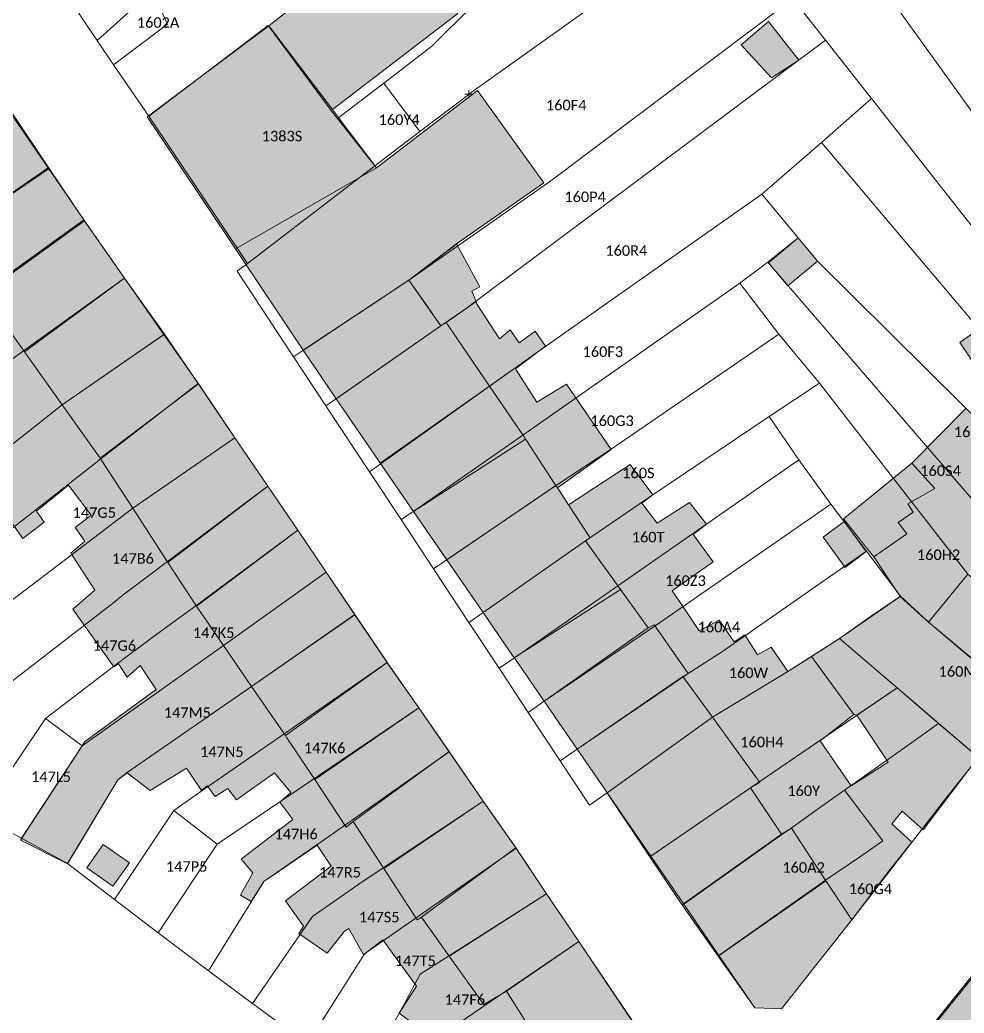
# Model space of a CAD drawing. Header units: metres. Extents: x 113120 to 240396, y 120329 to 242116.
# Drawn here: x 116475.3 to 116547.5, y 121585.9 to 121661.8 of the extents above; entities that cross this region are included whole.
import ezdxf

# ---------------------------------------------------------------- set-up
doc = ezdxf.new("R2010")
doc.units = ezdxf.units.M
doc.header["$LTSCALE"] = 3
doc.header["$PDMODE"] = 2
doc.header["$PDSIZE"] = 0.3
for name, color, linetype, lineweight in [('Bpn_CaPa', 78, 'Continuous', 0), ('Bpn_ReBu', 4, 'Continuous', 0), ('Bpt_CaNu', 7, 'Continuous', 0), ('Bpt_PrSt', 7, 'Continuous', 0), ('Hachure bâtiment', 11, 'Continuous', 0)]:
    doc.layers.add(name, color=color, linetype=linetype, lineweight=lineweight)
doc.styles.add('Legend', font='')
doc.styles.get('Legend').set_extended_font_data('Calibri')

msp = doc.modelspace()

# ---------------------------------------------------------------- hatches: boundary and pattern name
at = {"layer": 'Hachure bâtiment'}
h = msp.add_hatch(color=256, dxfattribs=at)
h.dxf.hatch_style = 1
h.paths.add_polyline_path([(116438.253, 121692.078), (116440.443, 121688.907), (116443.001, 121685.201), (116445.9, 121681.001), (116448.377, 121677.331), (116449.95, 121675.001), (116450.968, 121673.485), (116453.567, 121669.618), (116453.183, 121669.351), (116455.971, 121665.32), (116458.369, 121661.852), (116460.583, 121658.651), (116462.726, 121655.497), (116464.81, 121652.429), (116466.9, 121649.351), (116466.988, 121649.221), (116467.112, 121649.033), (116469.686, 121645.103), (116472.306, 121641.103), (116472.472, 121640.854), (116475.633, 121636.418), (116478.516, 121632.368), (116481.291, 121628.471), (116481.421, 121628.288), (116481.503, 121628.162), (116483.905, 121624.471), (116486.597, 121620.332), (116488.678, 121617.135), (116488.778, 121616.981), (116488.884, 121616.826), (116490.846, 121613.981), (116492.999, 121610.85), (116495.461, 121607.271), (116495.573, 121607.107), (116495.698, 121606.919), (116497.817, 121603.734), (116500.233, 121600.101), (116500.75, 121600.534), (116503.088, 121596.955), (116505.65, 121593.034), (116505.983, 121593.218), (116508.102, 121590.252), (116510.733, 121586.568), (116512.483, 121587.568), (116514.431, 121584.467), (116511.65, 121582.151), (116508.667, 121585.034), (116507.667, 121583.368), (116504.267, 121585.901), (116505.6, 121587.968), (116503.017, 121591.501), (116501.55, 121590.351), (116500.417, 121592.351), (116500.1, 121592.151), (116498.767, 121590.468), (116496.6, 121591.968), (116496.95, 121592.534), (116495.583, 121594.468), (116499.083, 121597.118), (116498, 121598.718), (116493.917, 121595.951), (116492.95, 121594.434), (116492.15, 121594.901), (116493.1, 121596.618), (116492.2, 121597.651), (116496.15, 121600.684), (116495.142, 121602.001), (116495.983, 121602.751), (116494.75, 121604.251), (116491.85, 121602.184), (116491.167, 121603.068), (116490.2, 121602.451), (116489.6, 121603.251), (116489.167, 121602.901), (116488.017, 121604.601), (116485.233, 121602.901), (116483.483, 121604.251), (116482.767, 121603.718), (116478.917, 121597.301), (116475.333, 121599.118), (116480.036, 121606.316), (116480.233, 121606.618), (116485.7, 121610.618), (116484.483, 121612.451), (116483.483, 121611.568), (116482.833, 121612.568), (116482.476, 121612.352), (116479.333, 121616.751), (116481.017, 121618.218), (116479.167, 121621.034), (116480.25, 121621.951), (116479.5, 121623.001), (116480.733, 121623.934), (116479, 121626.218), (116476.55, 121624.251), (116477.15, 121623.401), (116475.5, 121622.151), (116471.974, 121627.167), (116474.867, 121629.401), (116473.583, 121631.318), (116468.617, 121627.784), (116466.833, 121630.351), (116470.75, 121632.934), (116470.1, 121633.934), (116471.5, 121634.901), (116470.55, 121636.151), (116466.917, 121633.951), (116465.496, 121636.281), (116464.6, 121637.751), (116467.75, 121640.018), (116468.733, 121638.684), (116469.367, 121639.151), (116466.8, 121643.018), (116464.733, 121641.868), (116462.233, 121645.951), (116459, 121643.901), (116458.15, 121645.251), (116457.15, 121644.618), (116456, 121646.568), (116453.317, 121644.501), (116452.433, 121645.934), (116453.8, 121646.801), (116453.517, 121647.151), (116454.95, 121648.184), (116453.9, 121649.684), (116452.933, 121648.951), (116451.567, 121651.051), (116455, 121653.368), (116454.427, 121654.402), (116456.8, 121656.234), (116455.75, 121657.651), (116450.5, 121654.201), (116449.5, 121655.701), (116445.183, 121653.268), (116443.05, 121656.234), (116445.65, 121658.151), (116443.322, 121662.276), (116443.555, 121662.454), (116445.4, 121663.868), (116441.042, 121671.193), (116442.9, 121672.051), (116444.709, 121669.013), (116445.867, 121667.068), (116447.683, 121668.551), (116446.8, 121670.351), (116447.65, 121670.901), (116446.5, 121672.801), (116444.733, 121671.501), (116443.4, 121673.792), (116440.4, 121672.134), (116438.95, 121674.684), (116437.5, 121673.751), (116437.067, 121674.501), (116436.183, 121673.818), (116438.483, 121670.001), (116437.285, 121669.563), (116436.933, 121669.434), (116437.9, 121667.618), (116436.433, 121667.068), (116435.683, 121669.018), (116435.35, 121668.901), (116433.95, 121671.768), (116431.933, 121669.318), (116433.05, 121667.118), (116429.8, 121664.751), (116428.067, 121662.451), (116428.983, 121660.984), (116427.483, 121659.843), (116426.85, 121660.951), (116425.683, 121659.868), (116424.267, 121662.201), (116421.75, 121659.668), (116420.365, 121661.354), (116420.468, 121661.5), (116420.598, 121661.684), (116423.35, 121665.568), (116422.933, 121665.934), (116425.369, 121669.432), (116427.75, 121672.851), (116428.15, 121672.601), (116429.9, 121675.001), (116431.241, 121676.845), (116433.423, 121679.846), (116434.618, 121681.49), (116435.315, 121680.35), (116436.4, 121678.718), (116439.517, 121680.701), (116438.556, 121682.188), (116438.786, 121682.348), (116439.018, 121682.538), (116439.4, 121682.851), (116438.6, 121684.051), (116437.467, 121683.251), (116436.667, 121684.618), (116439.517, 121686.501), (116438.582, 121687.9), (116437.2, 121690.035), (116437.2, 121691.318), (116438.168, 121692.202)])
h = msp.add_hatch(color=256, dxfattribs=at)
h.dxf.hatch_style = 1
h.paths.add_polyline_path([(116508.767, 121662.268), (116499.167, 121654.918), (116494.299, 121661.309), (116503.817, 121668.801)], flags=17)
h = msp.add_hatch(color=256, dxfattribs=at)
h.dxf.hatch_style = 1
h.paths.add_polyline_path([(116502.539, 121650.461), (116491.759, 121644.278), (116485.014, 121654.363), (116494.299, 121661.309), (116499.167, 121654.918), (116500.705, 121652.885)], flags=17)
h = msp.add_hatch(color=256, dxfattribs=at)
h.dxf.hatch_style = 1
h.paths.add_polyline_path([(116534.817, 121658.701), (116532.733, 121657.351), (116530.417, 121659.868), (116532.5, 121661.651)])
h = msp.add_hatch(color=256, dxfattribs=at)
h.dxf.hatch_style = 1
h.paths.add_polyline_path([(116515.323, 121649.323), (116508.664, 121644.661), (116505.017, 121641.901), (116496.938, 121636.532), (116491.759, 121644.278), (116502.539, 121650.461), (116506.236, 121653.295), (116510.253, 121656.375)])
h = msp.add_hatch(color=256, dxfattribs=at)
h.dxf.hatch_style = 1
h.paths.add_polyline_path([(116477.531, 121650.432), (116469.686, 121645.103), (116467.112, 121649.033), (116466.988, 121649.221), (116474.701, 121654.652)], flags=17)
h = msp.add_hatch(color=256, dxfattribs=at)
h.dxf.hatch_style = 1
h.paths.add_polyline_path([(116480.091, 121646.614), (116480.217, 121646.427), (116472.472, 121640.854), (116472.306, 121641.103), (116469.686, 121645.103), (116477.531, 121650.432)], flags=17)
h = msp.add_hatch(color=256, dxfattribs=at)
h.dxf.hatch_style = 1
h.paths.add_polyline_path([(116565.55, 121646.201), (116568.167, 121643.201), (116566.139, 121639.413), (116564.9, 121640.401), (116561.35, 121636.201), (116561.017, 121636.501), (116558.168, 121632.933), (116555.798, 121629.965), (116555.686, 121629.824), (116555.538, 121629.654), (116553.008, 121626.741), (116549.817, 121623.068), (116550.4, 121622.668), (116547.727, 121619.423), (116544.717, 121615.768), (116542.575, 121617.734), (116540.855, 121620.288), (116540.55, 121620.751), (116543.067, 121622.518), (116542.417, 121623.368), (116543.567, 121624.168), (116543.15, 121624.801), (116545.217, 121625.968), (116543.45, 121627.901), (116547.55, 121632.051), (116548.017, 121631.601), (116549.167, 121632.968), (116548.117, 121634.251), (116548.75, 121634.718), (116547.117, 121637.118), (116548.517, 121638.118), (116547.95, 121638.818), (116549.567, 121640.018), (116553.967, 121635.051), (116555.267, 121636.451), (116552.12, 121640.84), (116552.1, 121640.868), (116555.767, 121644.201), (116557.367, 121641.851), (116562.45, 121645.668), (116561.7, 121646.718), (116564.067, 121648.751)])
h = msp.add_hatch(color=256, dxfattribs=at)
h.dxf.hatch_style = 1
h.paths.add_polyline_path([(116480.32, 121646.279), (116483.281, 121642.049), (116475.633, 121636.418), (116472.472, 121640.854), (116480.217, 121646.427)], flags=17)
h = msp.add_hatch(color=256, dxfattribs=at)
h.dxf.hatch_style = 1
h.paths.add_polyline_path([(116536.25, 121643.351), (116533.967, 121641.451), (116532.5, 121643.218), (116534.767, 121645.118)])
h = msp.add_hatch(color=256, dxfattribs=at)
h.dxf.hatch_style = 1
h.paths.add_polyline_path([(116506.761, 121639.393), (116506.247, 121640.131), (116505.017, 121641.901), (116508.417, 121644.474), (116508.664, 121644.661), (116510.435, 121641.37), (116509.827, 121641.043), (116510.15, 121640.256), (116507.867, 121638.668), (116507.774, 121638.608), (116507.45, 121638.401), (116506.848, 121639.267)], flags=17)
h = msp.add_hatch(color=256, dxfattribs=at)
h.dxf.hatch_style = 1
h.paths.add_polyline_path([(116486.293, 121637.746), (116478.516, 121632.368), (116475.633, 121636.418), (116483.281, 121642.049)], flags=17)
h = msp.add_hatch(color=256, dxfattribs=at)
h.dxf.hatch_style = 1
h.paths.add_polyline_path([(116506.848, 121639.267), (116507.45, 121638.401), (116499.455, 121632.822), (116496.938, 121636.532), (116505.017, 121641.901)], flags=17)
h = msp.add_hatch(color=256, dxfattribs=at)
h.dxf.hatch_style = 1
h.paths.add_polyline_path([(116510.232, 121640.042), (116511.95, 121637.418), (116512.767, 121638.101), (116513.45, 121637.101), (116514.667, 121638.001), (116515.45, 121636.851), (116513.167, 121635.118), (116514.8, 121632.568), (116517.05, 121633.951), (116520.467, 121628.951), (116516.373, 121626.022), (116516.254, 121626.204), (116516.13, 121626.392), (116514.05, 121629.564), (116513.927, 121629.752), (116513.818, 121629.911), (116511.178, 121633.797), (116507.867, 121638.668), (116510.15, 121640.256)])
h = msp.add_hatch(color=256, dxfattribs=at)
h.dxf.hatch_style = 1
h.paths.add_polyline_path([(116511.178, 121633.797), (116502.83, 121627.907), (116502.733, 121628.049), (116499.455, 121632.822), (116507.45, 121638.401), (116507.867, 121638.668)], flags=17)
h = msp.add_hatch(color=256, dxfattribs=at)
h.dxf.hatch_style = 1
h.paths.add_polyline_path([(116488.831, 121634.123), (116488.933, 121633.976), (116481.421, 121628.288), (116481.291, 121628.471), (116478.516, 121632.368), (116486.293, 121637.746)], flags=17)
h = msp.add_hatch(color=256, dxfattribs=at)
h.dxf.hatch_style = 1
h.paths.add_polyline_path([(116489.059, 121633.789), (116491.725, 121629.857), (116483.905, 121624.471), (116481.503, 121628.162), (116481.421, 121628.288), (116488.933, 121633.976)], flags=17)
h = msp.add_hatch(color=256, dxfattribs=at)
h.dxf.hatch_style = 1
h.paths.add_polyline_path([(116513.818, 121629.911), (116513.927, 121629.752), (116505.37, 121624.219), (116502.945, 121627.739), (116502.83, 121627.907), (116511.178, 121633.797)], flags=17)
h = msp.add_hatch(color=256, dxfattribs=at)
h.dxf.hatch_style = 1
h.paths.add_polyline_path([(116494.227, 121626.164), (116486.597, 121620.332), (116483.905, 121624.471), (116491.725, 121629.857)], flags=17)
h = msp.add_hatch(color=256, dxfattribs=at)
h.dxf.hatch_style = 1
h.paths.add_polyline_path([(116514.05, 121629.564), (116516.13, 121626.392), (116516.254, 121626.204), (116507.911, 121620.53), (116505.37, 121624.219), (116513.927, 121629.752)])
h = msp.add_hatch(color=256, dxfattribs=at)
h.dxf.hatch_style = 1
h.paths.add_polyline_path([(116523.65, 121625.501), (116522.817, 121624.851), (116524, 121623.318), (116526.467, 121624.918), (116527.75, 121623.251), (116526.75, 121622.468), (116528.267, 121620.368), (116525.15, 121618.151), (116525.968, 121616.934), (116527.2, 121615.101), (116528.717, 121615.918), (116529.867, 121614.268), (116530.7, 121614.801), (116531.667, 121613.268), (116532.7, 121613.851), (116533.967, 121612.001), (116535.775, 121613.134), (116539.017, 121608.701), (116536.45, 121606.701), (116538.817, 121603.268), (116541.65, 121605.068), (116539.25, 121608.668), (116542.341, 121610.739), (116548.521, 121605.45), (116544.328, 121599.888), (116542.717, 121601.318), (116541.917, 121600.368), (116543.45, 121598.951), (116541.767, 121596.851), (116538.867, 121593.018), (116536.892, 121596.012), (116534.25, 121600.018), (116533.5, 121599.568), (116531.117, 121603.101), (116531.85, 121603.518), (116528.214, 121608.499), (116525.95, 121611.601), (116526.35, 121611.851), (116523.767, 121615.568), (116523.3, 121615.318), (116521.188, 121618.254), (116518.517, 121621.968), (116518.867, 121622.218), (116517.218, 121624.734), (116521.917, 121627.818)])
h = msp.add_hatch(color=256, dxfattribs=at)
h.dxf.hatch_style = 1
h.paths.add_polyline_path([(116543.15, 121624.801), (116543.567, 121624.168), (116542.417, 121623.368), (116543.067, 121622.518), (116540.55, 121620.751), (116539.871, 121621.597), (116539.125, 121622.528), (116538.22, 121623.655), (116540.674, 121625.647), (116541.514, 121626.329), (116541.924, 121626.662), (116543.45, 121627.901), (116545.217, 121625.968)])
h = msp.add_hatch(color=256, dxfattribs=at)
h.dxf.hatch_style = 1
h.paths.add_polyline_path([(116496.517, 121622.784), (116488.778, 121616.981), (116488.678, 121617.135), (116486.597, 121620.332), (116494.227, 121626.164)], flags=17)
h = msp.add_hatch(color=256, dxfattribs=at)
h.dxf.hatch_style = 1
h.paths.add_polyline_path([(116516.373, 121626.022), (116517.218, 121624.734), (116518.867, 121622.218), (116518.517, 121621.968), (116510.685, 121616.502), (116507.911, 121620.53), (116516.254, 121626.204)])
h = msp.add_hatch(color=256, dxfattribs=at)
h.dxf.hatch_style = 1
h.paths.add_polyline_path([(116539.976, 121621.15), (116538.367, 121619.951), (116536.667, 121622.268), (116538.276, 121623.45)], flags=17)
h = msp.add_hatch(color=256, dxfattribs=at)
h.dxf.hatch_style = 1
h.paths.add_polyline_path([(116498.685, 121619.585), (116490.846, 121613.981), (116488.884, 121616.826), (116488.778, 121616.981), (116496.517, 121622.784)], flags=17)
h = msp.add_hatch(color=256, dxfattribs=at)
h.dxf.hatch_style = 1
h.paths.add_polyline_path([(116588.35, 121608.868), (116589.817, 121609.818), (116588.267, 121612.351), (116589.017, 121612.768), (116587.25, 121615.468), (116588.3, 121616.151), (116593.207, 121608.185), (116590.202, 121606.219), (116589.348, 121608.274)], flags=16)
h.paths.add_polyline_path([(116599.4, 121607.118), (116596.7, 121605.551), (116597.8, 121603.851), (116596.4, 121603.001), (116588.3, 121616.151), (116587.25, 121615.468), (116589.017, 121612.768), (116588.267, 121612.351), (116589.817, 121609.818), (116588.35, 121608.868), (116588.167, 121609.318), (116586.7, 121608.301), (116587.567, 121606.668), (116585.967, 121605.618), (116583.717, 121608.968), (116582, 121606.818), (116584.3, 121603.468), (116581.264, 121600.722), (116580.467, 121600.001), (116579.4, 121601.201), (116578.117, 121602.168), (116577.817, 121601.518), (116576.717, 121602.468), (116575.567, 121600.801), (116577.067, 121599.918), (116580.567, 121594.018), (116579.25, 121593.101), (116578.1, 121595.001), (116575.35, 121593.251), (116571.121, 121590.246), (116570.917, 121590.101), (116568.85, 121593.268), (116565.45, 121588.651), (116566.667, 121587.551), (116567.95, 121585.618), (116564.617, 121582.868), (116562.767, 121585.701), (116561.9, 121586.851), (116558.217, 121584.301), (116553.917, 121587.918), (116552.817, 121587.318), (116554.1, 121585.551), (116552.05, 121584.318), (116553.888, 121581.554), (116556.717, 121577.301), (116559.55, 121579.001), (116562, 121575.151), (116554.933, 121570.168), (116552.416, 121573.933), (116549.55, 121578.218), (116544.799, 121584.693), (116552.399, 121594.175), (116560.3, 121587.818), (116562.767, 121590.818), (116566.504, 121595.364), (116569.552, 121599.07), (116569.674, 121599.219), (116569.809, 121599.399), (116572.647, 121603.186), (116575.317, 121606.751), (116576, 121606.268), (116578.167, 121609.868), (116570.392, 121615.947), (116573.005, 121619.456), (116580.8, 121613.118), (116583.399, 121616.385), (116586.102, 121619.783), (116588.547, 121622.856)])
h = msp.add_hatch(color=256, dxfattribs=at)
h.dxf.hatch_style = 1
h.paths.add_polyline_path([(116521.188, 121618.254), (116513.071, 121613.037), (116512.943, 121613.223), (116510.685, 121616.502), (116518.517, 121621.968)])
h = msp.add_hatch(color=256, dxfattribs=at)
h.dxf.hatch_style = 1
h.paths.add_polyline_path([(116500.886, 121616.337), (116492.999, 121610.85), (116490.846, 121613.981), (116498.685, 121619.585)], flags=17)
h = msp.add_hatch(color=256, dxfattribs=at)
h.dxf.hatch_style = 1
h.paths.add_polyline_path([(116555.304, 121613.414), (116552.45, 121610.001), (116552.109, 121609.593), (116544.717, 121615.768), (116547.727, 121619.423)])
h = msp.add_hatch(color=256, dxfattribs=at)
h.dxf.hatch_style = 1
h.paths.add_polyline_path([(116523.3, 121615.318), (116515.346, 121609.731), (116513.156, 121612.913), (116513.071, 121613.037), (116521.188, 121618.254)])
h = msp.add_hatch(color=256, dxfattribs=at)
h.dxf.hatch_style = 1
h.paths.add_polyline_path([(116544.717, 121615.768), (116552.109, 121609.593), (116548.521, 121605.45), (116542.341, 121610.739), (116537.921, 121614.522), (116542.575, 121617.734)])
h = msp.add_hatch(color=256, dxfattribs=at)
h.dxf.hatch_style = 1
h.paths.add_polyline_path([(116503.232, 121612.876), (116503.358, 121612.69), (116495.573, 121607.107), (116495.461, 121607.271), (116492.999, 121610.85), (116500.886, 121616.337)], flags=17)
h = msp.add_hatch(color=256, dxfattribs=at)
h.dxf.hatch_style = 1
h.paths.add_polyline_path([(116526.35, 121611.851), (116525.95, 121611.601), (116517.867, 121606.068), (116515.346, 121609.731), (116523.3, 121615.318), (116523.767, 121615.568)])
h = msp.add_hatch(color=256, dxfattribs=at)
h.dxf.hatch_style = 1
h.paths.add_polyline_path([(116539.017, 121608.701), (116535.775, 121613.134), (116537.921, 121614.522), (116542.341, 121610.739), (116539.25, 121608.668)], flags=17)
h = msp.add_hatch(color=256, dxfattribs=at)
h.dxf.hatch_style = 1
h.paths.add_polyline_path([(116503.444, 121612.567), (116505.766, 121609.217), (116497.817, 121603.734), (116495.698, 121606.919), (116495.573, 121607.107), (116503.358, 121612.69)], flags=17)
h = msp.add_hatch(color=256, dxfattribs=at)
h.dxf.hatch_style = 1
h.paths.add_polyline_path([(116528.214, 121608.499), (116520.163, 121602.731), (116520.035, 121602.917), (116517.867, 121606.068), (116525.95, 121611.601)], flags=17)
h = msp.add_hatch(color=256, dxfattribs=at)
h.dxf.hatch_style = 1
h.paths.add_polyline_path([(116508.086, 121605.871), (116500.75, 121600.534), (116500.233, 121600.101), (116497.817, 121603.734), (116505.766, 121609.217)], flags=17)
h = msp.add_hatch(color=256, dxfattribs=at)
h.dxf.hatch_style = 1
h.paths.add_polyline_path([(116531.85, 121603.518), (116531.117, 121603.101), (116523.436, 121597.836), (116520.247, 121602.606), (116520.163, 121602.731), (116528.214, 121608.499)], flags=17)
h = msp.add_hatch(color=256, dxfattribs=at)
h.dxf.hatch_style = 1
h.paths.add_polyline_path([(116510.7, 121602.101), (116503.088, 121596.955), (116500.75, 121600.534), (116508.086, 121605.871)], flags=17)
h = msp.add_hatch(color=256, dxfattribs=at)
h.dxf.hatch_style = 1
h.paths.add_polyline_path([(116533.5, 121599.568), (116525.89, 121594.167), (116525.765, 121594.354), (116523.436, 121597.836), (116531.117, 121603.101)], flags=17)
h = msp.add_hatch(color=256, dxfattribs=at)
h.dxf.hatch_style = 1
h.paths.add_polyline_path([(116513.05, 121598.713), (116513.178, 121598.528), (116505.983, 121593.218), (116505.65, 121593.034), (116503.088, 121596.955), (116510.7, 121602.101)], flags=17)
h = msp.add_hatch(color=256, dxfattribs=at)
h.dxf.hatch_style = 1
h.paths.add_polyline_path([(116536.892, 121596.012), (116528.66, 121590.26), (116526, 121594.009), (116525.89, 121594.167), (116533.5, 121599.568), (116534.25, 121600.018)])
h = msp.add_hatch(color=256, dxfattribs=at)
h.dxf.hatch_style = 1
h.paths.add_polyline_path([(116483.667, 121597.368), (116482.4, 121595.601), (116480.4, 121597.001), (116481.65, 121598.768)], flags=17)
h = msp.add_hatch(color=256, dxfattribs=at)
h.dxf.hatch_style = 1
h.paths.add_polyline_path([(116513.29, 121598.363), (116515.544, 121595.013), (116508.102, 121590.252), (116505.983, 121593.218), (116513.178, 121598.528)])
h = msp.add_hatch(color=256, dxfattribs=at)
h.dxf.hatch_style = 1
h.paths.add_polyline_path([(116538.867, 121593.018), (116533.5, 121586.218), (116531.467, 121586.301), (116528.66, 121590.26), (116536.892, 121596.012)])
h = msp.add_hatch(color=256, dxfattribs=at)
h.dxf.hatch_style = 1
h.paths.add_polyline_path([(116517.998, 121591.366), (116512.483, 121587.568), (116510.733, 121586.568), (116508.102, 121590.252), (116515.544, 121595.013)])
h = msp.add_hatch(color=256, dxfattribs=at)
h.dxf.hatch_style = 1
h.paths.add_polyline_path([(116522.517, 121584.651), (116522.859, 121584.162), (116517.3, 121579.901), (116514.431, 121584.467), (116512.483, 121587.568), (116517.998, 121591.366)])

# ---------------------------------------------------------------- linework, layer by layer
at = {"layer": 'Bpn_CaPa'}
for points in [[(116538.039, 121683.664), (116541.487, 121686.232), (116563.167, 121652.35), (116567.85, 121645.15), (116571.65, 121641.85), (116575.469, 121638.622), (116572.223, 121634.567), (116568.958, 121630.55), (116561.017, 121636.5), (116557.367, 121641.85), (116536.846, 121670.306), (116534.42, 121673.67), (116539.696, 121677.425), (116536.477, 121682.497), (116538.039, 121683.664)], [(116485.131, 121654.412), (116482.45, 121658.331), (116486.561, 121661.459), (116485.388, 121663.998), (116494.305, 121670.863), (116495.911, 121672.099), (116495.741, 121674.292), (116500.221, 121677.489), (116500.992, 121676.377), (116504.335, 121671.324), (116507.119, 121667.051), (116509.885, 121662.844), (116506.773, 121659.768), (116503.097, 121656.935), (116499.561, 121654.232), (116499.075, 121654.861), (116494.267, 121661.35), (116485.131, 121654.412)], [(116485.388, 121663.998), (116481.2, 121660.188), (116476.531, 121667.129), (116476.661, 121667.219), (116476.601, 121667.299), (116482.891, 121672.519), (116487.631, 121676.394), (116491.481, 121671.619), (116484.501, 121665.919), (116485.388, 121663.998)], [(116534.367, 121663.417), (116515.86, 121649.476), (116505.018, 121641.9), (116496.959, 121636.545), (116496.198, 121636.039), (116491.89, 121642.567), (116492.67, 121643.165), (116502.402, 121650.625), (116505.841, 121653.236), (116509.491, 121656.006), (116509.6, 121656.09), (116525.611, 121667.523), (116527.293, 121668.639), (116534.42, 121673.67), (116536.846, 121670.306), (116531.9, 121666.567), (116534.367, 121663.417)], [(116503.097, 121656.935), (116506.773, 121659.768), (116509.885, 121662.844), (116513.949, 121665.811), (116520.67, 121670.719), (116522.15, 121671.8), (116523.153, 121672.554), (116524.055, 121673.226), (116527.293, 121668.639), (116525.611, 121667.523), (116509.6, 121656.09), (116509.491, 121656.006), (116505.841, 121653.236), (116503.097, 121656.935)], [(116536.867, 121660.233), (116534.367, 121663.417), (116531.9, 121666.567), (116536.846, 121670.306), (116557.367, 121641.85), (116561.017, 121636.5), (116568.958, 121630.55), (116565.99, 121626.898), (116558.168, 121632.932), (116554.652, 121637.53), (116552.1, 121640.867), (116540.379, 121655.756), (116536.867, 121660.233)], [(116481.2, 121660.188), (116485.388, 121663.998), (116486.561, 121661.459), (116482.45, 121658.331), (116481.2, 121660.188)], [(116536.867, 121660.233), (116509.204, 121639.595), (116507.45, 121638.4), (116499.495, 121632.849), (116498.68, 121632.28), (116496.198, 121636.039), (116496.959, 121636.545), (116505.018, 121641.9), (116515.86, 121649.476), (116534.367, 121663.417), (116536.867, 121660.233)], [(116485.131, 121654.412), (116494.267, 121661.35), (116499.075, 121654.861), (116499.561, 121654.232), (116502.402, 121650.625), (116492.67, 121643.165), (116485.131, 121654.412)], [(116536.867, 121660.233), (116540.379, 121655.756), (116536.546, 121652.413), (116532, 121648.45), (116515.118, 121636.595), (116512.335, 121634.62), (116502.898, 121627.889), (116502.001, 121627.249), (116498.68, 121632.28), (116499.495, 121632.849), (116507.45, 121638.4), (116509.204, 121639.595), (116536.867, 121660.233)], [(116502.402, 121650.625), (116499.561, 121654.232), (116503.097, 121656.935), (116505.841, 121653.236), (116502.402, 121650.625)], [(116540.379, 121655.756), (116552.1, 121640.867), (116554.652, 121637.53), (116558.168, 121632.932), (116565.99, 121626.898), (116563.316, 121623.608), (116555.705, 121629.847), (116553.697, 121632.188), (116550.148, 121636.325), (116536.546, 121652.413), (116540.379, 121655.756)], [(116477.444, 121650.474), (116469.687, 121645.102), (116466.136, 121642.748), (116444.25, 121628.317), (116442.875, 121626.152), (116438.436, 121629.005), (116439.75, 121631.1), (116463.433, 121647.06), (116474.622, 121654.597), (116477.444, 121650.474)], [(116534.768, 121645.117), (116532, 121648.45), (116536.546, 121652.413), (116550.148, 121636.325), (116553.697, 121632.188), (116555.705, 121629.847), (116563.316, 121623.608), (116560.881, 121620.612), (116553.009, 121626.74), (116536.233, 121643.333), (116534.768, 121645.117)], [(116477.444, 121650.474), (116480.181, 121646.496), (116472.417, 121640.933), (116465.5, 121636.283), (116449.117, 121625.653), (116443.301, 121616.754), (116438.656, 121619.399), (116442.875, 121626.152), (116444.25, 121628.317), (116466.136, 121642.748), (116469.687, 121645.102), (116477.444, 121650.474)], [(116502.001, 121627.249), (116502.898, 121627.889), (116512.335, 121634.62), (116515.118, 121636.595), (116532, 121648.45), (116534.768, 121645.117), (116532.454, 121643.256), (116530.317, 121641.65), (116513.722, 121630.048), (116505.402, 121624.239), (116504.413, 121623.594), (116502.001, 121627.249)], [(116455.563, 121621.679), (116448.72, 121613.675), (116446.806, 121614.716), (116443.301, 121616.754), (116449.117, 121625.653), (116465.5, 121636.283), (116472.417, 121640.933), (116480.181, 121646.496), (116483.28, 121642.048), (116475.573, 121636.501), (116470.771, 121632.965), (116467.697, 121630.686), (116455.563, 121621.679)], [(116534.768, 121645.117), (116536.233, 121643.333), (116553.009, 121626.74), (116560.881, 121620.612), (116557.88, 121616.919), (116550.4, 121622.667), (116549.842, 121623.096), (116547.871, 121625.38), (116543.546, 121630.389), (116532.454, 121643.256), (116534.768, 121645.117)], [(116530.317, 121641.65), (116532.454, 121643.256), (116543.546, 121630.389), (116547.871, 121625.38), (116549.842, 121623.096), (116550.4, 121622.667), (116557.88, 121616.919), (116555.138, 121613.545), (116547.728, 121619.422), (116536.4, 121634.017), (116533.3, 121637.767), (116530.317, 121641.65)], [(116455.563, 121621.679), (116467.697, 121630.686), (116470.771, 121632.965), (116475.573, 121636.501), (116483.28, 121642.048), (116486.329, 121637.77), (116478.517, 121632.367), (116460.855, 121618.408), (116455.563, 121621.679)], [(116506.893, 121619.837), (116504.413, 121623.594), (116505.402, 121624.239), (116513.722, 121630.048), (116530.317, 121641.65), (116533.3, 121637.767), (116520.467, 121628.967), (116516.215, 121626.176), (116507.935, 121620.546), (116506.893, 121619.837)], [(116459.935, 121607.539), (116455.257, 121610.072), (116460.855, 121618.408), (116478.517, 121632.367), (116486.329, 121637.77), (116488.916, 121633.999), (116481.464, 121628.235), (116465.5, 121615.75), (116459.935, 121607.539)], [(116532.55, 121631.467), (116523.661, 121625.485), (116518.517, 121621.967), (116510.702, 121616.513), (116509.596, 121615.741), (116506.893, 121619.837), (116507.935, 121620.546), (116516.215, 121626.176), (116520.467, 121628.967), (116533.3, 121637.767), (116536.4, 121634.017), (116532.55, 121631.467)], [(116465.5, 121615.75), (116481.464, 121628.235), (116488.916, 121633.999), (116491.709, 121629.845), (116483.905, 121624.47), (116479.829, 121621.365), (116469.383, 121613.45), (116465.5, 121615.75)], [(116532.55, 121631.467), (116536.4, 121634.017), (116547.728, 121619.422), (116555.138, 121613.545), (116551.965, 121609.642), (116544.691, 121615.79), (116542.599, 121617.752), (116539.982, 121621.192), (116537.267, 121624.783), (116534.827, 121628.175), (116532.55, 121631.467)], [(116532.55, 121631.467), (116534.827, 121628.175), (116520.983, 121618.54), (116513.082, 121613.043), (116511.91, 121612.238), (116509.596, 121615.741), (116510.702, 121616.513), (116518.517, 121621.967), (116523.661, 121625.485), (116532.55, 121631.467)], [(116494.227, 121626.163), (116483.176, 121617.86), (116482.461, 121617.278), (116473.817, 121610.6), (116469.383, 121613.45), (116479.829, 121621.365), (116483.905, 121624.47), (116491.709, 121629.845), (116494.227, 121626.163)], [(116514.129, 121608.875), (116511.91, 121612.238), (116513.082, 121613.043), (116520.983, 121618.54), (116534.827, 121628.175), (116537.267, 121624.783), (116523.834, 121615.471), (116523.356, 121615.162), (116515.352, 121609.734), (116514.129, 121608.875)], [(116468.742, 121602.837), (116473.817, 121610.6), (116482.461, 121617.278), (116483.176, 121617.86), (116494.227, 121626.163), (116496.518, 121622.783), (116488.741, 121617.016), (116485.477, 121614.632), (116482.45, 121612.383), (116477.244, 121608.405), (116476.833, 121607.783), (116472.23, 121600.966), (116468.742, 121602.837)], [(116516.567, 121605.181), (116514.129, 121608.875), (116515.352, 121609.734), (116523.356, 121615.162), (116523.834, 121615.471), (116537.267, 121624.783), (116539.982, 121621.192), (116538.011, 121619.82), (116528.98, 121613.519), (116526.35, 121611.85), (116517.868, 121606.067), (116516.567, 121605.181)], [(116480.036, 121606.315), (116477.244, 121608.405), (116482.45, 121612.383), (116485.477, 121614.632), (116488.741, 121617.016), (116496.518, 121622.783), (116498.685, 121619.584), (116490.846, 121613.98), (116480.036, 121606.315)], [(116520.164, 121602.729), (116518.83, 121601.775), (116516.567, 121605.181), (116517.868, 121606.067), (116526.35, 121611.85), (116528.98, 121613.519), (116538.011, 121619.82), (116539.982, 121621.192), (116542.599, 121617.752), (116540.36, 121616.244), (116537.916, 121614.525), (116533.967, 121612), (116528.215, 121608.498), (116520.164, 121602.729)], [(116475.417, 121599.25), (116480.036, 121606.315), (116490.846, 121613.98), (116498.685, 121619.584), (116500.886, 121616.336), (116492.999, 121610.849), (116483.471, 121604.274), (116482.767, 121603.717), (116478.93, 121597.316), (116475.417, 121599.25)], [(116542.599, 121617.752), (116544.691, 121615.79), (116551.965, 121609.642), (116548.544, 121605.432), (116545.502, 121608.034), (116542.341, 121610.738), (116537.916, 121614.525), (116540.36, 121616.244), (116542.599, 121617.752)], [(116503.358, 121612.689), (116494.24, 121606.372), (116489.103, 121602.817), (116487.054, 121601.366), (116482.518, 121594.574), (116478.93, 121597.316), (116482.767, 121603.717), (116483.471, 121604.274), (116492.999, 121610.849), (116500.886, 121616.336), (116503.358, 121612.689)], [(116520.164, 121602.729), (116528.215, 121608.498), (116533.967, 121612), (116537.916, 121614.525), (116542.341, 121610.738), (116531.117, 121603.1), (116523.501, 121597.879), (116520.164, 121602.729)], [(116487.054, 121601.366), (116489.103, 121602.817), (116494.24, 121606.372), (116503.358, 121612.689), (116505.766, 121609.216), (116496.481, 121602.934), (116490.367, 121598.8), (116487.054, 121601.366)], [(116526.025, 121594.21), (116523.501, 121597.879), (116531.117, 121603.1), (116542.341, 121610.738), (116545.502, 121608.034), (116542.741, 121606.074), (116538.31, 121602.929), (116536.586, 121601.706), (116534.236, 121600.038), (116533.522, 121599.531), (116526.025, 121594.21)], [(116505.766, 121609.216), (116508.086, 121605.87), (116498.89, 121599.39), (116493.917, 121595.95), (116489.703, 121589.126), (116485.846, 121592.038), (116490.367, 121598.8), (116496.481, 121602.934), (116505.766, 121609.216)], [(116480.036, 121606.315), (116475.417, 121599.25), (116472.23, 121600.966), (116476.833, 121607.783), (116477.244, 121608.405), (116480.036, 121606.315)], [(116528.716, 121590.298), (116536.867, 121596.049), (116539.452, 121597.799), (116541.249, 121599.055), (116538.31, 121602.929), (116542.741, 121606.074), (116545.502, 121608.034), (116548.544, 121605.432), (116546.031, 121602.27), (116538.867, 121593.017), (116533.5, 121586.217), (116531.466, 121586.3), (116528.716, 121590.298)], [(116510.701, 121602.1), (116501.184, 121595.743), (116497.646, 121593.278), (116493.053, 121586.626), (116489.703, 121589.126), (116493.917, 121595.95), (116498.89, 121599.39), (116508.086, 121605.87), (116510.701, 121602.1)], [(116526.025, 121594.21), (116533.522, 121599.531), (116534.236, 121600.038), (116536.586, 121601.706), (116538.31, 121602.929), (116541.249, 121599.055), (116539.452, 121597.799), (116536.867, 121596.049), (116528.716, 121590.298), (116526.025, 121594.21)], [(116510.701, 121602.1), (116513.206, 121598.487), (116503.81, 121591.954), (116501.633, 121590.417), (116497.267, 121583.55), (116493.053, 121586.626), (116497.646, 121593.278), (116501.184, 121595.743), (116510.701, 121602.1)], [(116487.054, 121601.366), (116490.367, 121598.8), (116485.846, 121592.038), (116482.518, 121594.574), (116487.054, 121601.366)], [(116501.35, 121580.483), (116497.267, 121583.55), (116501.633, 121590.417), (116503.81, 121591.954), (116513.206, 121598.487), (116515.544, 121595.013), (116505.867, 121588.873), (116504.675, 121586.635), (116501.35, 121580.483)], [(116504.6, 121578.033), (116501.35, 121580.483), (116504.675, 121586.635), (116505.867, 121588.873), (116515.544, 121595.013), (116517.998, 121591.366), (116508.667, 121585.033), (116504.6, 121578.033)], [(116508.667, 121585.033), (116517.998, 121591.366), (116522.858, 121584.161), (116517.3, 121579.9), (116516.866, 121579.406), (116515.672, 121578.08), (116511.65, 121582.15), (116508.667, 121585.033)], [(116539.284, 121571.343), (116536.91, 121574.792), (116538.222, 121576.415), (116548.828, 121589.54), (116550.08, 121591.09), (116554.625, 121587.568), (116558.546, 121584.567), (116553.92, 121581.385), (116549.421, 121578.29), (116540.927, 121572.447), (116539.284, 121571.343)]]:
    msp.add_lwpolyline(points, close=True, dxfattribs=at)
msp.add_lwpolyline([(116461.459, 121581.887), (116439.034, 121609.055), (116446.806, 121614.716), (116448.72, 121613.675), (116448.72, 121613.675), (116455.257, 121610.072), (116459.935, 121607.539), (116468.742, 121602.837), (116472.23, 121600.966), (116475.417, 121599.25), (116478.93, 121597.316), (116482.518, 121594.574), (116485.846, 121592.038), (116489.703, 121589.126), (116493.053, 121586.626), (116497.267, 121583.55)], dxfattribs=at)
at = {"layer": 'Bpn_ReBu'}
for points in [[(116508.767, 121662.268), (116499.167, 121654.918), (116494.299, 121661.309), (116503.817, 121668.801), (116508.767, 121662.268)], [(116502.539, 121650.461), (116491.759, 121644.278), (116485.014, 121654.363), (116494.299, 121661.309), (116499.167, 121654.918), (116500.705, 121652.885), (116502.539, 121650.461)], [(116534.817, 121658.701), (116532.733, 121657.351), (116530.417, 121659.868), (116532.5, 121661.651), (116534.817, 121658.701)], [(116515.323, 121649.323), (116508.664, 121644.661), (116505.017, 121641.901), (116496.938, 121636.532), (116491.759, 121644.278), (116502.539, 121650.461), (116506.236, 121653.295), (116510.253, 121656.375), (116515.323, 121649.323)], [(116477.531, 121650.432), (116469.686, 121645.103), (116467.112, 121649.033), (116466.988, 121649.221), (116474.701, 121654.652), (116477.531, 121650.432)], [(116480.091, 121646.614), (116480.217, 121646.427), (116472.472, 121640.854), (116472.306, 121641.103), (116469.686, 121645.103), (116477.531, 121650.432), (116480.091, 121646.614)], [(116480.32, 121646.279), (116483.281, 121642.049), (116475.633, 121636.418), (116472.472, 121640.854), (116480.217, 121646.427), (116480.32, 121646.279)], [(116536.25, 121643.351), (116533.967, 121641.451), (116532.5, 121643.218), (116534.767, 121645.118), (116536.25, 121643.351)], [(116506.761, 121639.393), (116506.247, 121640.131), (116505.017, 121641.901), (116508.417, 121644.474), (116508.664, 121644.661), (116510.435, 121641.37), (116509.827, 121641.043), (116510.15, 121640.256), (116507.867, 121638.668), (116507.774, 121638.608), (116507.45, 121638.401), (116506.848, 121639.267), (116506.761, 121639.393)], [(116486.293, 121637.746), (116478.516, 121632.368), (116475.633, 121636.418), (116483.281, 121642.049), (116486.293, 121637.746)], [(116506.848, 121639.267), (116507.45, 121638.401), (116499.455, 121632.822), (116496.938, 121636.532), (116505.017, 121641.901), (116506.848, 121639.267)], [(116510.232, 121640.042), (116511.95, 121637.418), (116512.767, 121638.101), (116513.45, 121637.101), (116514.667, 121638.001), (116515.45, 121636.851), (116513.167, 121635.118), (116514.8, 121632.568), (116517.05, 121633.951), (116520.467, 121628.951), (116516.373, 121626.022), (116516.254, 121626.204), (116516.13, 121626.392), (116514.05, 121629.564), (116513.927, 121629.752), (116513.818, 121629.911), (116511.178, 121633.797), (116507.867, 121638.668), (116510.15, 121640.256), (116510.232, 121640.042)], [(116511.178, 121633.797), (116502.83, 121627.907), (116502.733, 121628.049), (116499.455, 121632.822), (116507.45, 121638.401), (116507.867, 121638.668), (116511.178, 121633.797)], [(116488.831, 121634.123), (116488.933, 121633.976), (116481.421, 121628.288), (116481.291, 121628.471), (116478.516, 121632.368), (116486.293, 121637.746), (116488.831, 121634.123)], [(116489.059, 121633.789), (116491.725, 121629.857), (116483.905, 121624.471), (116481.503, 121628.162), (116481.421, 121628.288), (116488.933, 121633.976), (116489.059, 121633.789)], [(116513.818, 121629.911), (116513.927, 121629.752), (116505.37, 121624.219), (116502.945, 121627.739), (116502.83, 121627.907), (116511.178, 121633.797), (116513.818, 121629.911)], [(116494.227, 121626.164), (116486.597, 121620.332), (116483.905, 121624.471), (116491.725, 121629.857), (116494.227, 121626.164)], [(116514.05, 121629.564), (116516.13, 121626.392), (116516.254, 121626.204), (116507.911, 121620.53), (116505.37, 121624.219), (116513.927, 121629.752), (116514.05, 121629.564)], [(116523.65, 121625.501), (116522.817, 121624.851), (116524, 121623.318), (116526.467, 121624.918), (116527.75, 121623.251), (116526.75, 121622.468), (116528.267, 121620.368), (116525.15, 121618.151), (116525.968, 121616.934), (116527.2, 121615.101), (116528.717, 121615.918), (116529.867, 121614.268), (116530.7, 121614.801), (116531.667, 121613.268), (116532.7, 121613.851), (116533.967, 121612.001), (116535.775, 121613.134), (116539.017, 121608.701), (116536.45, 121606.701), (116538.817, 121603.268), (116541.65, 121605.068), (116539.25, 121608.668), (116542.341, 121610.739), (116548.521, 121605.45), (116544.328, 121599.888), (116542.717, 121601.318), (116541.917, 121600.368), (116543.45, 121598.951), (116541.767, 121596.851), (116538.867, 121593.018), (116536.892, 121596.012), (116534.25, 121600.018), (116533.5, 121599.568), (116531.117, 121603.101), (116531.85, 121603.518), (116528.214, 121608.499), (116525.95, 121611.601), (116526.35, 121611.851), (116523.767, 121615.568), (116523.3, 121615.318), (116521.188, 121618.254), (116518.517, 121621.968), (116518.867, 121622.218), (116517.218, 121624.734), (116521.917, 121627.818), (116523.65, 121625.501)], [(116543.15, 121624.801), (116543.567, 121624.168), (116542.417, 121623.368), (116543.067, 121622.518), (116540.55, 121620.751), (116539.871, 121621.597), (116539.125, 121622.528), (116538.22, 121623.655), (116540.674, 121625.647), (116541.514, 121626.329), (116541.924, 121626.662), (116543.45, 121627.901), (116545.217, 121625.968), (116543.15, 121624.801)], [(116496.517, 121622.784), (116488.778, 121616.981), (116488.678, 121617.135), (116486.597, 121620.332), (116494.227, 121626.164), (116496.517, 121622.784)], [(116516.373, 121626.022), (116517.218, 121624.734), (116518.867, 121622.218), (116518.517, 121621.968), (116510.685, 121616.502), (116507.911, 121620.53), (116516.254, 121626.204), (116516.373, 121626.022)], [(116539.976, 121621.15), (116538.367, 121619.951), (116536.667, 121622.268), (116538.276, 121623.45), (116539.976, 121621.15)], [(116498.685, 121619.585), (116490.846, 121613.981), (116488.884, 121616.826), (116488.778, 121616.981), (116496.517, 121622.784), (116498.685, 121619.585)], [(116521.188, 121618.254), (116513.071, 121613.037), (116512.943, 121613.223), (116510.685, 121616.502), (116518.517, 121621.968), (116521.188, 121618.254)], [(116500.886, 121616.337), (116492.999, 121610.85), (116490.846, 121613.981), (116498.685, 121619.585), (116500.886, 121616.337)], [(116555.304, 121613.414), (116552.45, 121610.001), (116552.109, 121609.593), (116544.717, 121615.768), (116547.727, 121619.423), (116555.304, 121613.414)], [(116523.3, 121615.318), (116515.346, 121609.731), (116513.156, 121612.913), (116513.071, 121613.037), (116521.188, 121618.254), (116523.3, 121615.318)], [(116544.717, 121615.768), (116552.109, 121609.593), (116548.521, 121605.45), (116542.341, 121610.739), (116537.921, 121614.522), (116542.575, 121617.734), (116544.717, 121615.768)], [(116503.232, 121612.876), (116503.358, 121612.69), (116495.573, 121607.107), (116495.461, 121607.271), (116492.999, 121610.85), (116500.886, 121616.337), (116503.232, 121612.876)], [(116526.35, 121611.851), (116525.95, 121611.601), (116517.867, 121606.068), (116515.346, 121609.731), (116523.3, 121615.318), (116523.767, 121615.568), (116526.35, 121611.851)], [(116539.017, 121608.701), (116535.775, 121613.134), (116537.921, 121614.522), (116542.341, 121610.739), (116539.25, 121608.668), (116539.017, 121608.701)], [(116503.444, 121612.567), (116505.766, 121609.217), (116497.817, 121603.734), (116495.698, 121606.919), (116495.573, 121607.107), (116503.358, 121612.69), (116503.444, 121612.567)], [(116528.214, 121608.499), (116520.163, 121602.731), (116520.035, 121602.917), (116517.867, 121606.068), (116525.95, 121611.601), (116528.214, 121608.499)], [(116508.086, 121605.871), (116500.75, 121600.534), (116500.233, 121600.101), (116497.817, 121603.734), (116505.766, 121609.217), (116508.086, 121605.871)], [(116531.85, 121603.518), (116531.117, 121603.101), (116523.436, 121597.836), (116520.247, 121602.606), (116520.163, 121602.731), (116528.214, 121608.499), (116531.85, 121603.518)], [(116510.7, 121602.101), (116503.088, 121596.955), (116500.75, 121600.534), (116508.086, 121605.871), (116510.7, 121602.101)], [(116533.5, 121599.568), (116525.89, 121594.167), (116525.765, 121594.354), (116523.436, 121597.836), (116531.117, 121603.101), (116533.5, 121599.568)], [(116513.05, 121598.713), (116513.178, 121598.528), (116505.983, 121593.218), (116505.65, 121593.034), (116503.088, 121596.955), (116510.7, 121602.101), (116513.05, 121598.713)], [(116536.892, 121596.012), (116528.66, 121590.26), (116526, 121594.009), (116525.89, 121594.167), (116533.5, 121599.568), (116534.25, 121600.018), (116536.892, 121596.012)], [(116483.667, 121597.368), (116482.4, 121595.601), (116480.4, 121597.001), (116481.65, 121598.768), (116483.667, 121597.368)], [(116513.29, 121598.363), (116515.544, 121595.013), (116508.102, 121590.252), (116505.983, 121593.218), (116513.178, 121598.528), (116513.29, 121598.363)], [(116538.867, 121593.018), (116533.5, 121586.218), (116531.467, 121586.301), (116528.66, 121590.26), (116536.892, 121596.012), (116538.867, 121593.018)], [(116517.998, 121591.366), (116512.483, 121587.568), (116510.733, 121586.568), (116508.102, 121590.252), (116515.544, 121595.013), (116517.998, 121591.366)], [(116522.517, 121584.651), (116522.859, 121584.162), (116517.3, 121579.901), (116514.431, 121584.467), (116512.483, 121587.568), (116517.998, 121591.366), (116522.517, 121584.651)]]:
    msp.add_lwpolyline(points, close=True, dxfattribs=at)
for points in [[(116472.472, 121640.854), (116475.633, 121636.418), (116478.516, 121632.368), (116481.291, 121628.471), (116481.421, 121628.288), (116481.503, 121628.162), (116483.905, 121624.471), (116486.597, 121620.332), (116488.678, 121617.135), (116488.778, 121616.981), (116488.884, 121616.826), (116490.846, 121613.981), (116492.999, 121610.85), (116495.461, 121607.271), (116495.573, 121607.107), (116495.698, 121606.919), (116497.817, 121603.734), (116500.233, 121600.101), (116500.75, 121600.534), (116503.088, 121596.955), (116505.65, 121593.034), (116505.983, 121593.218), (116508.102, 121590.252), (116510.733, 121586.568), (116512.483, 121587.568), (116514.431, 121584.467)], [(116548.75, 121634.718), (116547.117, 121637.118), (116548.517, 121638.118)], [(116547.727, 121619.423), (116544.717, 121615.768), (116542.575, 121617.734), (116540.855, 121620.288), (116540.55, 121620.751), (116543.067, 121622.518), (116542.417, 121623.368), (116543.567, 121624.168), (116543.15, 121624.801), (116545.217, 121625.968), (116543.45, 121627.901), (116547.55, 121632.051)], [(116507.667, 121583.368), (116504.267, 121585.901), (116505.6, 121587.968), (116503.017, 121591.501), (116501.55, 121590.351), (116500.417, 121592.351), (116500.1, 121592.151), (116498.767, 121590.468), (116496.6, 121591.968), (116496.95, 121592.534), (116495.583, 121594.468), (116499.083, 121597.118), (116498, 121598.718), (116493.917, 121595.951), (116492.95, 121594.434), (116492.15, 121594.901), (116493.1, 121596.618), (116492.2, 121597.651), (116496.15, 121600.684), (116495.142, 121602.001), (116495.983, 121602.751), (116494.75, 121604.251), (116491.85, 121602.184), (116491.167, 121603.068), (116490.2, 121602.451), (116489.6, 121603.251), (116489.167, 121602.901), (116488.017, 121604.601), (116485.233, 121602.901), (116483.483, 121604.251), (116482.767, 121603.718), (116478.917, 121597.301), (116475.333, 121599.118), (116480.036, 121606.316), (116480.233, 121606.618), (116485.7, 121610.618), (116484.483, 121612.451), (116483.483, 121611.568), (116482.833, 121612.568), (116482.476, 121612.352), (116479.333, 121616.751), (116481.017, 121618.218), (116479.167, 121621.034), (116480.25, 121621.951), (116479.5, 121623.001), (116480.733, 121623.934), (116479, 121626.218), (116476.55, 121624.251), (116477.15, 121623.401), (116475.5, 121622.151), (116471.974, 121627.167)], [(116544.799, 121584.693), (116552.399, 121594.175)]]:
    msp.add_lwpolyline(points, dxfattribs=at)
at = {"layer": 'Bpt_PrSt'}
msp.add_point((116509.6, 121656.09), dxfattribs=at)

# ---------------------------------------------------------------- texts
at = {"layer": 'Bpt_CaNu', "char_height": 0.8, "attachment_point": 7, "style": 'Legend'}
for s, insert in [('1602A', (116484.224, 121661.164)), ('160F4', (116515.487, 121654.855)), ('160Y4', (116502.701, 121653.742)), ('1383S', (116493.766, 121652.487)), ('160P4', (116516.899, 121647.849)), ('160R4', (116520.028, 121643.741)), ('160F3', (116518.288, 121636.022)), ('160G3', (116518.887, 121630.743)), ('160N4', (116546.667, 121629.893)), ('160S', (116521.321, 121626.754)), ('160S4', (116544.099, 121626.924)), ('147G5', (116479.312, 121623.725)), ('160T', (116522.048, 121621.852)), ('147B6', (116482.321, 121620.223)), ('160H2', (116543.844, 121620.505)), ('160Z3', (116524.6, 121618.525)), ('160A4', (116527.083, 121614.982)), ('147K5', (116488.505, 121614.549)), ('147G6', (116480.848, 121613.565)), ('160W', (116529.465, 121611.483)), ('160M4', (116545.5, 121611.592)), ('147M5', (116486.285, 121608.451)), ('160H4', (116530.343, 121606.202)), ('147N5', (116489.049, 121605.456)), ('147K6', (116496.984, 121605.745)), ('147L5', (116476.133, 121603.545)), ('160Y', (116533.937, 121602.474)), ('147H6', (116494.745, 121599.171)), ('147P5', (116486.443, 121596.691)), ('160A2', (116533.556, 121596.614)), ('147R5', (116498.144, 121596.248)), ('160G4', (116538.63, 121594.979)), ('147S5', (116501.198, 121592.826)), ('147T5', (116503.937, 121589.485)), ('147F6', (116507.739, 121586.523))]:
    msp.add_mtext(s, dxfattribs=dict(at, insert=insert))

doc.saveas('drawing.dxf')
